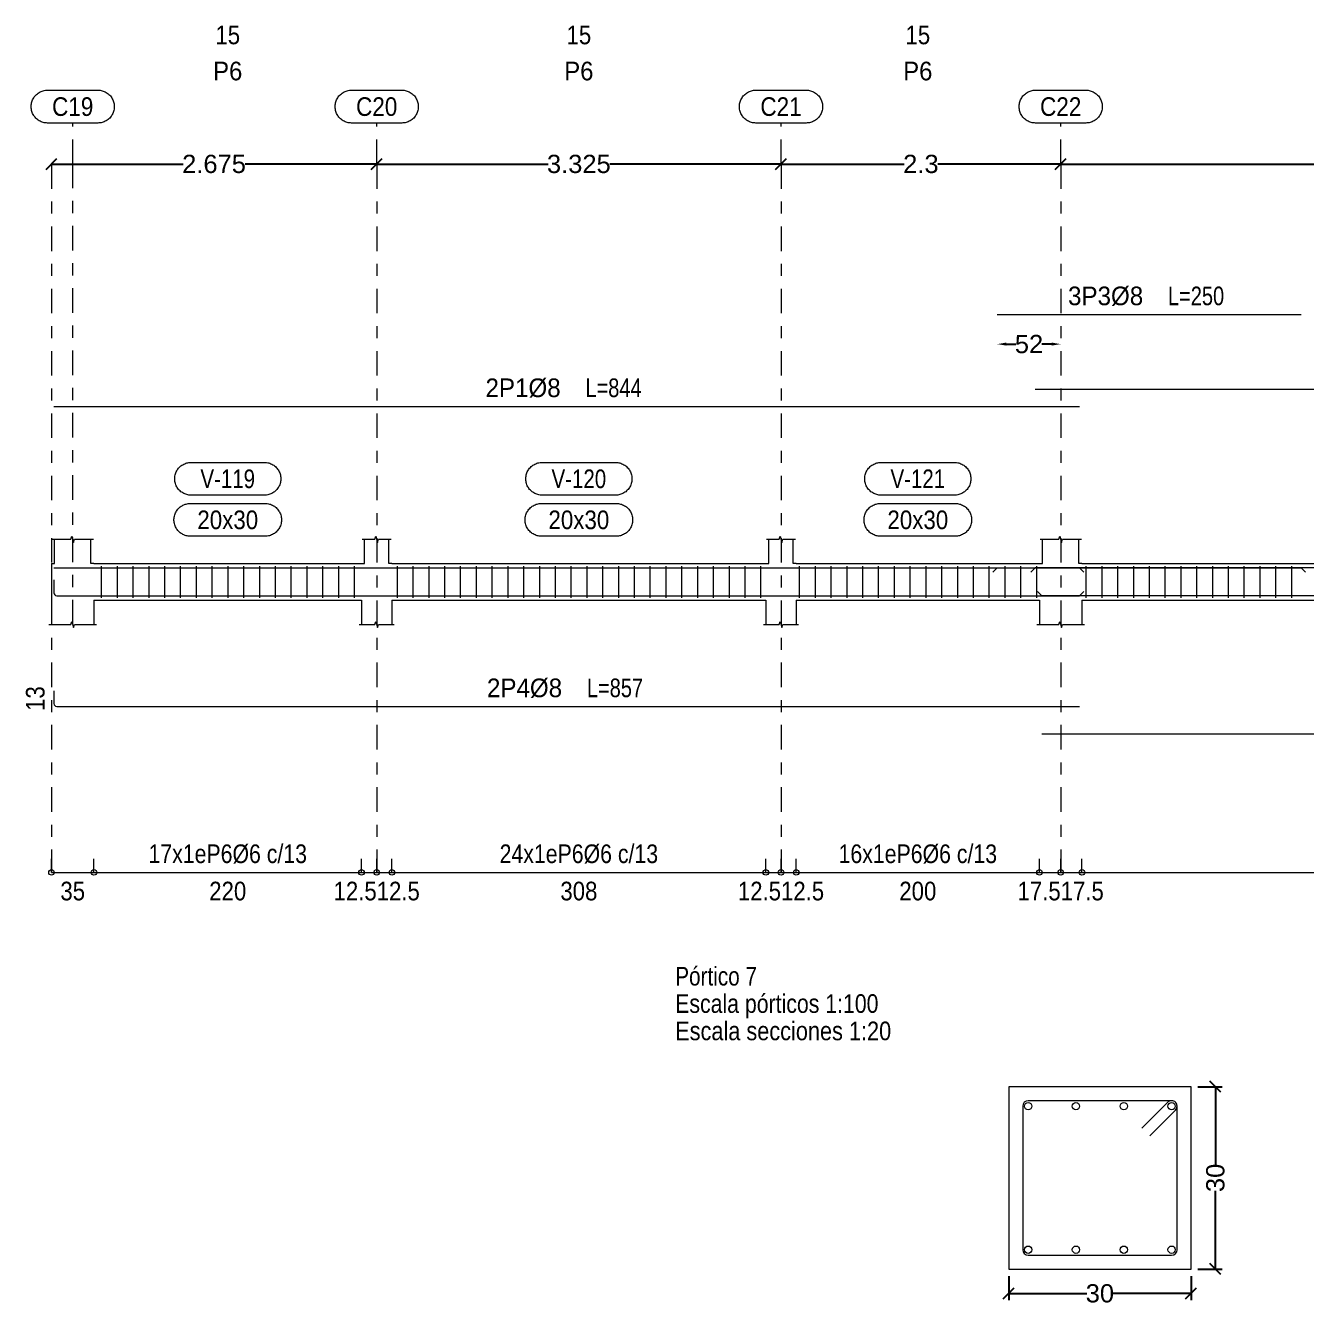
# Model space of a CAD drawing. Header units: millimetres. Extents: x 2 to 158, y -69 to 77.
# Drawn here: x 115.31 to 125.85, y 41.2 to 51.72 of the extents above; entities that cross this region are included whole.
import ezdxf
from ezdxf.enums import TextEntityAlignment as Align

# ---------------------------------------------------------------- set-up
doc = ezdxf.new("R2010")
doc.units = ezdxf.units.MM
doc.linetypes.add('CYPE_RAYAPUNTO', pattern=[0.4125, 0.2025, -0.105, 0, -0.105])
for name, color, linetype, lineweight in [('ALZ_ARM_LONG_ARM_TEXTOS', 3, 'Continuous', 9), ('ALZ_ARM_LONG_TXT_LONG', 3, 'Continuous', 9), ('ALZ_ARM_TRANS_TXT_EST', 3, 'Continuous', 9), ('ALZ_CONT_NUDOS', 122, 'Continuous', 9), ('ALZ_CONT_VIG_HORMIGON', 2, 'Continuous', 9), ('ALZ_COT_COT_ANCLAJES', 3, 'Continuous', 0), ('ALZ_COT_COT_ARM', 3, 'Continuous', 0), ('ALZ_COT_COT_EST', 3, 'Continuous', 0), ('ALZ_COT_COT_LIN_APOYOS', 2, 'CYPE_RAYAPUNTO', 0), ('ALZ_COT_LONGITUD_PROYECTADA', 122, 'Continuous', 0), ('ALZ_COT_TEXTOS_ESTRIBOS', 122, 'Continuous', 0), ('ALZ_REF_COT_LIN_AUX_COTA', 2, 'CYPE_RAYAPUNTO', 9), ('ALZ_REF_REF_ESCALA', 3, 'Continuous', 9), ('ALZ_REF_REF_NOMBRE', 3, 'Continuous', 9), ('ALZ_REF_REF_REFERENCIA', 3, 'Continuous', 9), ('ALZ_REF_REFERENCIA_PORTICO', 3, 'Continuous', 9), ('ALZ_REF_TEXTO_REF_NOMBRE', 3, 'Continuous', 9), ('ALZ_REF_TEXTO_REF_REFERENCIA', 3, 'Continuous', 9), ('ARM_LONGITUDINAL_Ø12', 171, 'Continuous', 9), ('ARM_LONGITUDINAL_Ø16', 212, 'Continuous', 9), ('ARM_LONGITUDINAL_Ø8', 32, 'Continuous', 9), ('ARM_TRANSVERSAL_Ø6', 151, 'Continuous', 9), ('SEC_CONT_VIG_HORMIGON_SECCION', 2, 'Continuous', 9), ('SEC_COTAS_SEC_DIM_VIGA', 122, 'Continuous', 0), ('SEC_COTAS_TEXTOS_DESPIECE_ESTRIBADO', 122, 'Continuous', 0), ('SEC_REF_TXT_POSICIONES_ARM_ESTRIBOS', 1, 'Continuous', 9)]:
    doc.layers.add(name, color=color, linetype=linetype, lineweight=lineweight)
doc.styles.add('CYPETXT_0.225_romans', font='arial.ttf', dxfattribs={"height": 0.15})
doc.styles.add('CYPETXT_romans', font='arial.ttf', dxfattribs={"height": 0.2})
doc.dimstyles.new('cype_arrow', dxfattribs={"dimtxt": 0.18, "dimasz": 0.075, "dimexe": 0.05625, "dimexo": 0.05625, "dimgap": 0, "dimtad": 0, "dimdec": 4, "dimzin": 0, "dimdsep": 46, "dimtxsty": 'CYPETXT_0.225_romans', "dimcen": 0.09, "dimadec": 0, "dimazin": 0, "dimtfac": 1, "dimtdec": 4, "dimtofl": 0, "dimtmove": 2, "dimatfit": 3, "dimfxl": 1, "dimtolj": 1, "dimtzin": 0, "dimarcsym": 0})
doc.dimstyles.new('cype_oblique', dxfattribs={"dimtxt": 0.18, "dimasz": 0.18, "dimexe": 0.05625, "dimexo": 0.05625, "dimgap": 0, "dimtad": 0, "dimdec": 4, "dimzin": 0, "dimdsep": 46, "dimtxsty": 'CYPETXT_0.225_romans', "dimblk": 'OBLIQUE', "dimtsz": 0.045, "dimcen": 0.09, "dimadec": 0, "dimazin": 0, "dimtfac": 1, "dimtdec": 4, "dimtofl": 0, "dimtmove": 2, "dimatfit": 3, "dimfxl": 1, "dimtolj": 1, "dimtzin": 0, "dimarcsym": 0})

# ---------------------------------------------------------------- blocks, each defined once
blk = doc.blocks.new('*D356')
at = {"layer": 'ALZ_COT_LONGITUD_PROYECTADA', "color": 0, "lineweight": -2, "transparency": 16777216}
for p, q in [((115.482, 50.541), (115.572, 50.631)), ((115.527, 50.586), (116.609, 50.586)), ((118.202, 50.586), (117.119, 50.586)), ((118.157, 50.541), (118.247, 50.631))]:
    blk.add_line(p, q, dxfattribs=at)
at = {"layer": 'Defpoints', "color": 0, "transparency": 16777216}
for p in [(115.527, 50.586), (115.527, 50.586), (118.202, 50.586)]:
    blk.add_point(p, dxfattribs=at)
at = {"layer": 'ALZ_COT_LONGITUD_PROYECTADA', "color": 0, "transparency": 16777216, "insert": (116.864, 50.586), "char_height": 0.15, "attachment_point": 5, "style": 'CYPETXT_0.225_romans'}
blk.add_mtext('\\A1;2.675', dxfattribs=at)
blk = doc.blocks.new('_OBLIQUE')
at = {"color": 0, "linetype": 'ByBlock', "lineweight": -2}
blk.add_line((-0.5, -0.5), (0.5, 0.5), dxfattribs=at)
blk = doc.blocks.new('*D357')
at = {"layer": 'ALZ_COT_LONGITUD_PROYECTADA', "color": 0, "lineweight": -2, "transparency": 16777216}
for p, q in [((118.157, 50.541), (118.247, 50.631)), ((118.202, 50.586), (119.611, 50.586)), ((121.527, 50.586), (120.118, 50.586)), ((121.482, 50.541), (121.572, 50.631))]:
    blk.add_line(p, q, dxfattribs=at)
at = {"layer": 'Defpoints', "color": 0, "transparency": 16777216}
for p in [(118.202, 50.586), (118.202, 50.586), (121.527, 50.586)]:
    blk.add_point(p, dxfattribs=at)
at = {"layer": 'ALZ_COT_LONGITUD_PROYECTADA', "color": 0, "transparency": 16777216, "insert": (119.864, 50.586), "char_height": 0.15, "attachment_point": 5, "style": 'CYPETXT_0.225_romans'}
blk.add_mtext('\\A1;3.325', dxfattribs=at)
blk = doc.blocks.new('*D358')
at = {"layer": 'ALZ_COT_LONGITUD_PROYECTADA', "color": 0, "lineweight": -2, "transparency": 16777216}
for p, q in [((121.482, 50.541), (121.572, 50.631)), ((121.527, 50.586), (122.539, 50.586)), ((123.827, 50.586), (122.815, 50.586)), ((123.782, 50.541), (123.872, 50.631))]:
    blk.add_line(p, q, dxfattribs=at)
at = {"layer": 'Defpoints', "color": 0, "transparency": 16777216}
for p in [(121.527, 50.586), (121.527, 50.586), (123.827, 50.586)]:
    blk.add_point(p, dxfattribs=at)
at = {"layer": 'ALZ_COT_LONGITUD_PROYECTADA', "color": 0, "transparency": 16777216, "insert": (122.677, 50.586), "char_height": 0.15, "attachment_point": 5, "style": 'CYPETXT_0.225_romans'}
blk.add_mtext('\\A1;2.3', dxfattribs=at)
blk = doc.blocks.new('*D359')
at = {"layer": 'ALZ_COT_LONGITUD_PROYECTADA', "color": 0, "lineweight": -2, "transparency": 16777216}
for p, q in [((123.782, 50.541), (123.872, 50.631)), ((123.827, 50.586), (128.277, 50.586)), ((132.827, 50.586), (128.376, 50.586)), ((132.782, 50.541), (132.872, 50.631))]:
    blk.add_line(p, q, dxfattribs=at)
at = {"layer": 'Defpoints', "color": 0, "transparency": 16777216}
for p in [(123.827, 50.586), (123.827, 50.586), (132.827, 50.586)]:
    blk.add_point(p, dxfattribs=at)
at = {"layer": 'ALZ_COT_LONGITUD_PROYECTADA', "color": 0, "transparency": 16777216, "insert": (128.327, 50.586), "char_height": 0.15, "attachment_point": 5, "style": 'CYPETXT_0.225_romans'}
blk.add_mtext('\\A1;9', dxfattribs=at)
blk = doc.blocks.new('*D360')
at = {"layer": 'ALZ_COT_COT_ARM', "color": 0, "lineweight": -2, "transparency": 16777216}
for p, q in [((123.38, 49.105), (123.459, 49.105)), ((123.752, 49.105), (123.672, 49.105))]:
    blk.add_line(p, q, dxfattribs=at)
at = {"layer": 'ALZ_COT_COT_ARM', "color": 0, "transparency": 16777216}
for points in [[(123.38, 49.118), (123.38, 49.093), (123.305, 49.105)], [(123.752, 49.118), (123.752, 49.093), (123.827, 49.105)]]:
    blk.add_solid(points, dxfattribs=at)
at = {"layer": 'Defpoints', "color": 0, "transparency": 16777216}
for p in [(123.305, 49.105), (123.827, 49.105), (123.827, 49.105)]:
    blk.add_point(p, dxfattribs=at)
at = {"layer": 'ALZ_COT_COT_ARM', "color": 0, "transparency": 16777216, "insert": (123.566, 49.105), "char_height": 0.15, "attachment_point": 5, "style": 'CYPETXT_0.225_romans'}
blk.add_mtext('\\A1;52', dxfattribs=at)
blk = doc.blocks.new('*D361')
at = {"layer": 'Defpoints', "color": 0, "transparency": 16777216}
for p in [(123.399, 41.499), (124.899, 41.499), (124.899, 41.299)]:
    blk.add_point(p, dxfattribs=at)
at = {"layer": 'SEC_COTAS_SEC_DIM_VIGA', "color": 0, "lineweight": -2, "transparency": 16777216}
for p, q in [((123.399, 41.442), (123.399, 41.243)), ((124.899, 41.442), (124.899, 41.243)), ((123.354, 41.254), (123.444, 41.344)), ((123.399, 41.299), (124.042, 41.299)), ((124.899, 41.299), (124.256, 41.299)), ((124.854, 41.254), (124.944, 41.344))]:
    blk.add_line(p, q, dxfattribs=at)
at = {"layer": 'SEC_COTAS_SEC_DIM_VIGA', "color": 0, "transparency": 16777216, "insert": (124.149, 41.299), "char_height": 0.15, "attachment_point": 5, "style": 'CYPETXT_0.225_romans'}
blk.add_mtext('\\A1;30', dxfattribs=at)
blk = doc.blocks.new('*D362')
at = {"layer": 'Defpoints', "color": 0, "transparency": 16777216}
for p in [(124.899, 42.999), (125.099, 42.999), (124.899, 41.499)]:
    blk.add_point(p, dxfattribs=at)
at = {"layer": 'SEC_COTAS_SEC_DIM_VIGA', "color": 0, "lineweight": -2, "transparency": 16777216}
for p, q in [((124.955, 42.999), (125.155, 42.999)), ((125.144, 42.954), (125.054, 43.044)), ((125.099, 42.999), (125.099, 42.356)), ((125.099, 41.499), (125.099, 42.142)), ((125.144, 41.454), (125.054, 41.544)), ((124.955, 41.499), (125.155, 41.499))]:
    blk.add_line(p, q, dxfattribs=at)
at = {"layer": 'SEC_COTAS_SEC_DIM_VIGA', "color": 0, "transparency": 16777216, "insert": (125.099, 42.249), "char_height": 0.15, "attachment_point": 5, "rotation": 90, "style": 'CYPETXT_0.225_romans'}
blk.add_mtext('\\A1;30', dxfattribs=at)

msp = doc.modelspace()

# ---------------------------------------------------------------- linework, layer by layer
at = {"layer": 'ALZ_CONT_NUDOS'}
for p, q in [((115.55161, 47.30023), (115.55161, 47.50023)), ((115.85161, 47.30023), (115.85161, 47.50023)), ((118.10161, 47.30023), (118.10161, 47.50023)), ((118.30161, 47.30023), (118.30161, 47.50023)), ((121.42668, 47.30023), (121.42668, 47.50023)), ((121.62668, 47.30023), (121.62668, 47.50023)), ((123.67668, 47.30023), (123.67668, 47.50023)), ((123.97668, 47.30023), (123.97668, 47.50023)), ((115.52661, 47.30023), (115.55161, 47.30023)), ((115.87661, 47.30023), (115.85161, 47.30023)), ((118.07661, 47.30023), (118.10161, 47.30023)), ((118.32661, 47.30023), (118.30161, 47.30023)), ((121.40168, 47.30023), (121.42668, 47.30023)), ((121.65168, 47.30023), (121.62668, 47.30023)), ((123.65168, 47.30023), (123.67668, 47.30023)), ((124.00168, 47.30023), (123.97668, 47.30023)), ((115.52661, 47.00023), (115.52661, 46.80023)), ((115.87661, 47.00023), (115.87661, 46.80023)), ((118.07661, 47.00023), (118.07661, 46.80023)), ((118.32661, 47.00023), (118.32661, 46.80023)), ((121.40168, 47.00023), (121.40168, 46.80023)), ((121.65168, 47.00023), (121.65168, 46.80023)), ((123.65168, 47.00023), (123.65168, 46.80023)), ((124.00168, 47.00023), (124.00168, 46.80023))]:
    msp.add_line(p, q, dxfattribs=at)
for points in [[(115.53161, 47.50023), (115.68661, 47.50023), (115.69411, 47.52523), (115.70911, 47.47523), (115.71661, 47.50023), (115.87161, 47.50023)], [(118.08161, 47.50023), (118.18661, 47.50023), (118.19411, 47.52523), (118.20911, 47.47523), (118.21661, 47.50023), (118.32161, 47.50023)], [(121.40668, 47.50023), (121.51168, 47.50023), (121.51918, 47.52523), (121.53418, 47.47523), (121.54168, 47.50023), (121.64668, 47.50023)], [(123.65668, 47.50023), (123.81168, 47.50023), (123.81918, 47.52523), (123.83418, 47.47523), (123.84168, 47.50023), (123.99668, 47.50023)], [(115.52661, 47.30023), (115.52661, 47.00023)], [(115.50661, 46.80023), (115.68661, 46.80023), (115.69411, 46.82523), (115.70911, 46.77523), (115.71661, 46.80023), (115.89661, 46.80023)], [(118.05661, 46.80023), (118.18661, 46.80023), (118.19411, 46.82523), (118.20911, 46.77523), (118.21661, 46.80023), (118.34661, 46.80023)], [(121.38168, 46.80023), (121.51168, 46.80023), (121.51918, 46.82523), (121.53418, 46.77523), (121.54168, 46.80023), (121.67168, 46.80023)], [(123.63168, 46.80023), (123.81168, 46.80023), (123.81918, 46.82523), (123.83418, 46.77523), (123.84168, 46.80023), (124.02168, 46.80023)]]:
    msp.add_lwpolyline(points, dxfattribs=at)
at = {"layer": 'ALZ_CONT_VIG_HORMIGON'}
for p, q in [((115.87661, 47.30023), (118.07661, 47.30023)), ((118.32661, 47.30023), (121.40168, 47.30023)), ((121.65168, 47.30023), (123.65168, 47.30023)), ((124.00168, 47.30023), (132.12668, 47.30023)), ((115.87661, 47.00023), (118.07661, 47.00023)), ((118.32661, 47.00023), (121.40168, 47.00023)), ((121.65168, 47.00023), (123.65168, 47.00023)), ((124.00168, 47.00023), (132.12668, 47.00023))]:
    msp.add_line(p, q, dxfattribs=at)
at = {"layer": 'ALZ_COT_COT_EST'}
for p, q in [((115.52661, 44.76114), (115.52661, 44.87364)), ((115.87661, 44.76114), (115.87661, 44.87364)), ((118.07661, 44.76114), (118.07661, 44.87364)), ((118.20161, 44.76114), (118.20161, 44.87364)), ((118.32661, 44.76114), (118.32661, 44.87364)), ((121.40168, 44.76114), (121.40168, 44.87364)), ((121.52668, 44.76114), (121.52668, 44.87364)), ((121.65168, 44.76114), (121.65168, 44.87364)), ((123.65168, 44.76114), (123.65168, 44.87364)), ((123.82668, 44.76114), (123.82668, 44.87364)), ((124.00168, 44.76114), (124.00168, 44.87364))]:
    msp.add_line(p, q, dxfattribs=at)
for points in [[(115.52661, 44.76114), (115.87661, 44.76114), (115.87661, 44.87364)], [(115.87661, 44.76114), (118.07661, 44.76114), (118.07661, 44.87364)], [(118.07661, 44.76114), (118.20161, 44.76114), (118.20161, 44.87364)], [(118.20161, 44.76114), (118.32661, 44.76114), (118.32661, 44.87364)], [(118.32661, 44.76114), (121.40168, 44.76114), (121.40168, 44.87364)], [(121.40168, 44.76114), (121.52668, 44.76114), (121.52668, 44.87364)], [(121.52668, 44.76114), (121.65168, 44.76114), (121.65168, 44.87364)], [(121.65168, 44.76114), (123.65168, 44.76114), (123.65168, 44.87364)], [(123.65168, 44.76114), (123.82668, 44.76114), (123.82668, 44.87364)], [(123.82668, 44.76114), (124.00168, 44.76114), (124.00168, 44.87364)], [(124.00168, 44.76114), (132.12668, 44.76114), (132.12668, 44.87364)]]:
    msp.add_lwpolyline(points, dxfattribs=at)
for centre in [(115.52661, 44.76114), (115.87661, 44.76114), (115.87661, 44.76114), (118.07661, 44.76114), (118.07661, 44.76114), (118.20161, 44.76114), (118.20161, 44.76114), (118.32661, 44.76114), (118.32661, 44.76114), (121.40168, 44.76114), (121.40168, 44.76114), (121.52668, 44.76114), (121.52668, 44.76114), (121.65168, 44.76114), (121.65168, 44.76114), (123.65168, 44.76114), (123.65168, 44.76114), (123.82668, 44.76114), (123.82668, 44.76114), (124.00168, 44.76114), (124.00168, 44.76114)]:
    msp.add_circle(centre, 0.0225, dxfattribs=at)
at = {"layer": 'ALZ_COT_COT_LIN_APOYOS'}
for p, q in [((115.52661, 50.58582), (115.52661, 44.76114)), ((118.20161, 50.58582), (118.20161, 44.76114)), ((121.52668, 50.58582), (121.52668, 44.76114)), ((123.82668, 50.58582), (123.82668, 44.76114))]:
    msp.add_line(p, q, dxfattribs=at)
at = {"layer": 'ALZ_REF_COT_LIN_AUX_COTA'}
for p, q in [((115.70161, 50.58582), (115.70161, 50.92332)), ((118.20161, 50.58582), (118.20161, 50.92332)), ((121.52668, 50.58582), (121.52668, 50.92332)), ((123.82668, 50.58582), (123.82668, 50.92332)), ((115.70161, 46.80023), (115.70161, 50.58582))]:
    msp.add_line(p, q, dxfattribs=at)
at = {"layer": 'ALZ_REF_REF_NOMBRE'}
for points in [[(117.27811, 48.13273), (117.28713, 48.13243), (117.29611, 48.13152), (117.305, 48.13002), (117.31378, 48.12793), (117.3224, 48.12526), (117.33082, 48.12202), (117.339, 48.11822), (117.34691, 48.11388), (117.35452, 48.10903), (117.36178, 48.10368), (117.36867, 48.09785), (117.37515, 48.09158), (117.38121, 48.08489), (117.3868, 48.07781), (117.3919, 48.07037), (117.3965, 48.06261), (117.40057, 48.05456), (117.40409, 48.04625), (117.40705, 48.03773), (117.40944, 48.02902), (117.41123, 48.02018), (117.41244, 48.01124), (117.41304, 48.00224), (117.41304, 47.99322), (117.41244, 47.98422), (117.41123, 47.97527), (117.40944, 47.96643), (117.40705, 47.95773), (117.40409, 47.94921), (117.40057, 47.9409), (117.3965, 47.93285), (117.3919, 47.92509), (117.3868, 47.91765), (117.38121, 47.91057), (117.37515, 47.90388), (117.36867, 47.89761), (117.36178, 47.89178), (117.35452, 47.88643), (117.34691, 47.88157), (117.339, 47.87724), (117.33082, 47.87344), (117.3224, 47.8702), (117.31378, 47.86753), (117.305, 47.86543), (117.29611, 47.86393), (117.28713, 47.86303), (117.27811, 47.86273), (116.67511, 47.86273), (116.6661, 47.86303), (116.65712, 47.86393), (116.64822, 47.86543), (116.63945, 47.86753), (116.63083, 47.8702), (116.62241, 47.87344), (116.61423, 47.87724), (116.60632, 47.88157), (116.59871, 47.88643), (116.59145, 47.89178), (116.58456, 47.89761), (116.57807, 47.90388), (116.57202, 47.91057), (116.56643, 47.91765), (116.56132, 47.92509), (116.55673, 47.93285), (116.55266, 47.9409), (116.54913, 47.94921), (116.54617, 47.95773), (116.54379, 47.96643), (116.54199, 47.97527), (116.54079, 47.98422), (116.54019, 47.99322), (116.54019, 48.00224), (116.54079, 48.01124), (116.54199, 48.02018), (116.54379, 48.02902), (116.54617, 48.03773), (116.54913, 48.04625), (116.55266, 48.05456), (116.55673, 48.06261), (116.56132, 48.07037), (116.56643, 48.07781), (116.57202, 48.08489), (116.57807, 48.09158), (116.58456, 48.09785), (116.59145, 48.10368), (116.59871, 48.10903), (116.60632, 48.11388), (116.61423, 48.11822), (116.62241, 48.12202), (116.63083, 48.12526), (116.63945, 48.12793), (116.64822, 48.13002), (116.65712, 48.13152), (116.6661, 48.13243), (116.67511, 48.13273), (117.27811, 48.13273)], [(120.16565, 48.13273), (120.17467, 48.13243), (120.18364, 48.13152), (120.19254, 48.13002), (120.20131, 48.12793), (120.20993, 48.12526), (120.21835, 48.12202), (120.22653, 48.11822), (120.23445, 48.11388), (120.24205, 48.10903), (120.24931, 48.10368), (120.2562, 48.09785), (120.26269, 48.09158), (120.26874, 48.08489), (120.27433, 48.07781), (120.27944, 48.07037), (120.28404, 48.06261), (120.28811, 48.05456), (120.29163, 48.04625), (120.29459, 48.03773), (120.29697, 48.02902), (120.29877, 48.02018), (120.29997, 48.01124), (120.30057, 48.00224), (120.30057, 47.99322), (120.29997, 47.98422), (120.29877, 47.97527), (120.29697, 47.96643), (120.29459, 47.95773), (120.29163, 47.94921), (120.28811, 47.9409), (120.28404, 47.93285), (120.27944, 47.92509), (120.27433, 47.91765), (120.26874, 47.91057), (120.26269, 47.90388), (120.2562, 47.89761), (120.24931, 47.89178), (120.24205, 47.88643), (120.23445, 47.88157), (120.22653, 47.87724), (120.21835, 47.87344), (120.20993, 47.8702), (120.20131, 47.86753), (120.19254, 47.86543), (120.18364, 47.86393), (120.17467, 47.86303), (120.16565, 47.86273), (119.56265, 47.86273), (119.55363, 47.86303), (119.54465, 47.86393), (119.53576, 47.86543), (119.52698, 47.86753), (119.51836, 47.8702), (119.50995, 47.87344), (119.50176, 47.87724), (119.49385, 47.88157), (119.48625, 47.88643), (119.47898, 47.89178), (119.47209, 47.89761), (119.46561, 47.90388), (119.45955, 47.91057), (119.45396, 47.91765), (119.44886, 47.92509), (119.44426, 47.93285), (119.44019, 47.9409), (119.43667, 47.94921), (119.43371, 47.95773), (119.43133, 47.96643), (119.42953, 47.97527), (119.42833, 47.98422), (119.42772, 47.99322), (119.42772, 48.00224), (119.42833, 48.01124), (119.42953, 48.02018), (119.43133, 48.02902), (119.43371, 48.03773), (119.43667, 48.04625), (119.44019, 48.05456), (119.44426, 48.06261), (119.44886, 48.07037), (119.45396, 48.07781), (119.45955, 48.08489), (119.46561, 48.09158), (119.47209, 48.09785), (119.47898, 48.10368), (119.48625, 48.10903), (119.49385, 48.11388), (119.50176, 48.11822), (119.50995, 48.12202), (119.51836, 48.12526), (119.52698, 48.12793), (119.53576, 48.13002), (119.54465, 48.13152), (119.55363, 48.13243), (119.56265, 48.13273), (120.16565, 48.13273)], [(122.95318, 48.13273), (122.9622, 48.13243), (122.97118, 48.13152), (122.98007, 48.13002), (122.98885, 48.12793), (122.99747, 48.12526), (123.00589, 48.12202), (123.01407, 48.11822), (123.02198, 48.11388), (123.02959, 48.10903), (123.03685, 48.10368), (123.04374, 48.09785), (123.05022, 48.09158), (123.05628, 48.08489), (123.06187, 48.07781), (123.06697, 48.07037), (123.07157, 48.06261), (123.07564, 48.05456), (123.07916, 48.04625), (123.08212, 48.03773), (123.08451, 48.02902), (123.0863, 48.02018), (123.0875, 48.01124), (123.08811, 48.00224), (123.08811, 47.99322), (123.0875, 47.98422), (123.0863, 47.97527), (123.08451, 47.96643), (123.08212, 47.95773), (123.07916, 47.94921), (123.07564, 47.9409), (123.07157, 47.93285), (123.06697, 47.92509), (123.06187, 47.91765), (123.05628, 47.91057), (123.05022, 47.90388), (123.04374, 47.89761), (123.03685, 47.89178), (123.02959, 47.88643), (123.02198, 47.88157), (123.01407, 47.87724), (123.00589, 47.87344), (122.99747, 47.8702), (122.98885, 47.86753), (122.98007, 47.86543), (122.97118, 47.86393), (122.9622, 47.86303), (122.95318, 47.86273), (122.35018, 47.86273), (122.34117, 47.86303), (122.33219, 47.86393), (122.32329, 47.86543), (122.31452, 47.86753), (122.3059, 47.8702), (122.29748, 47.87344), (122.2893, 47.87724), (122.28138, 47.88157), (122.27378, 47.88643), (122.26652, 47.89178), (122.25963, 47.89761), (122.25314, 47.90388), (122.24709, 47.91057), (122.2415, 47.91765), (122.23639, 47.92509), (122.23179, 47.93285), (122.22773, 47.9409), (122.2242, 47.94921), (122.22124, 47.95773), (122.21886, 47.96643), (122.21706, 47.97527), (122.21586, 47.98422), (122.21526, 47.99322), (122.21526, 48.00224), (122.21586, 48.01124), (122.21706, 48.02018), (122.21886, 48.02902), (122.22124, 48.03773), (122.2242, 48.04625), (122.22773, 48.05456), (122.23179, 48.06261), (122.23639, 48.07037), (122.2415, 48.07781), (122.24709, 48.08489), (122.25314, 48.09158), (122.25963, 48.09785), (122.26652, 48.10368), (122.27378, 48.10903), (122.28138, 48.11388), (122.2893, 48.11822), (122.29748, 48.12202), (122.3059, 48.12526), (122.31452, 48.12793), (122.32329, 48.13002), (122.33219, 48.13152), (122.34117, 48.13243), (122.35018, 48.13273), (122.95318, 48.13273)], [(117.28374, 47.79523), (117.29276, 47.79493), (117.30173, 47.79402), (117.31063, 47.79252), (117.3194, 47.79043), (117.32802, 47.78776), (117.33644, 47.78452), (117.34462, 47.78072), (117.35254, 47.77638), (117.36014, 47.77153), (117.3674, 47.76618), (117.37429, 47.76035), (117.38078, 47.75408), (117.38683, 47.74739), (117.39242, 47.74031), (117.39753, 47.73287), (117.40213, 47.72511), (117.4062, 47.71706), (117.40972, 47.70875), (117.41268, 47.70023), (117.41506, 47.69152), (117.41686, 47.68268), (117.41806, 47.67374), (117.41866, 47.66474), (117.41866, 47.65572), (117.41806, 47.64672), (117.41686, 47.63777), (117.41506, 47.62893), (117.41268, 47.62023), (117.40972, 47.61171), (117.4062, 47.6034), (117.40213, 47.59535), (117.39753, 47.58759), (117.39242, 47.58015), (117.38683, 47.57307), (117.38078, 47.56638), (117.37429, 47.56011), (117.3674, 47.55428), (117.36014, 47.54893), (117.35254, 47.54407), (117.34462, 47.53974), (117.33644, 47.53594), (117.32802, 47.5327), (117.3194, 47.53003), (117.31063, 47.52793), (117.30173, 47.52643), (117.29276, 47.52553), (117.28374, 47.52523), (116.66949, 47.52523), (116.66047, 47.52553), (116.65149, 47.52643), (116.6426, 47.52793), (116.63382, 47.53003), (116.6252, 47.5327), (116.61679, 47.53594), (116.6086, 47.53974), (116.60069, 47.54407), (116.59309, 47.54893), (116.58582, 47.55428), (116.57893, 47.56011), (116.57245, 47.56638), (116.5664, 47.57307), (116.5608, 47.58015), (116.5557, 47.58759), (116.5511, 47.59535), (116.54703, 47.6034), (116.54351, 47.61171), (116.54055, 47.62023), (116.53817, 47.62893), (116.53637, 47.63777), (116.53517, 47.64672), (116.53456, 47.65572), (116.53456, 47.66474), (116.53517, 47.67374), (116.53637, 47.68268), (116.53817, 47.69152), (116.54055, 47.70023), (116.54351, 47.70875), (116.54703, 47.71706), (116.5511, 47.72511), (116.5557, 47.73287), (116.5608, 47.74031), (116.5664, 47.74739), (116.57245, 47.75408), (116.57893, 47.76035), (116.58582, 47.76618), (116.59309, 47.77153), (116.60069, 47.77638), (116.6086, 47.78072), (116.61679, 47.78452), (116.6252, 47.78776), (116.63382, 47.79043), (116.6426, 47.79252), (116.65149, 47.79402), (116.66047, 47.79493), (116.66949, 47.79523), (117.28374, 47.79523)], [(120.17127, 47.79523), (120.18029, 47.79493), (120.18927, 47.79402), (120.19816, 47.79252), (120.20694, 47.79043), (120.21556, 47.78776), (120.22398, 47.78452), (120.23216, 47.78072), (120.24007, 47.77638), (120.24768, 47.77153), (120.25494, 47.76618), (120.26183, 47.76035), (120.26831, 47.75408), (120.27437, 47.74739), (120.27996, 47.74031), (120.28506, 47.73287), (120.28966, 47.72511), (120.29373, 47.71706), (120.29725, 47.70875), (120.30021, 47.70023), (120.3026, 47.69152), (120.30439, 47.68268), (120.3056, 47.67374), (120.3062, 47.66474), (120.3062, 47.65572), (120.3056, 47.64672), (120.30439, 47.63777), (120.3026, 47.62893), (120.30021, 47.62023), (120.29725, 47.61171), (120.29373, 47.6034), (120.28966, 47.59535), (120.28506, 47.58759), (120.27996, 47.58015), (120.27437, 47.57307), (120.26831, 47.56638), (120.26183, 47.56011), (120.25494, 47.55428), (120.24768, 47.54893), (120.24007, 47.54407), (120.23216, 47.53974), (120.22398, 47.53594), (120.21556, 47.5327), (120.20694, 47.53003), (120.19816, 47.52793), (120.18927, 47.52643), (120.18029, 47.52553), (120.17127, 47.52523), (119.55702, 47.52523), (119.54801, 47.52553), (119.53903, 47.52643), (119.53013, 47.52793), (119.52136, 47.53003), (119.51274, 47.5327), (119.50432, 47.53594), (119.49614, 47.53974), (119.48822, 47.54407), (119.48062, 47.54893), (119.47336, 47.55428), (119.46647, 47.56011), (119.45998, 47.56638), (119.45393, 47.57307), (119.44834, 47.58015), (119.44323, 47.58759), (119.43863, 47.59535), (119.43457, 47.6034), (119.43104, 47.61171), (119.42808, 47.62023), (119.4257, 47.62893), (119.4239, 47.63777), (119.4227, 47.64672), (119.4221, 47.65572), (119.4221, 47.66474), (119.4227, 47.67374), (119.4239, 47.68268), (119.4257, 47.69152), (119.42808, 47.70023), (119.43104, 47.70875), (119.43457, 47.71706), (119.43863, 47.72511), (119.44323, 47.73287), (119.44834, 47.74031), (119.45393, 47.74739), (119.45998, 47.75408), (119.46647, 47.76035), (119.47336, 47.76618), (119.48062, 47.77153), (119.48822, 47.77638), (119.49614, 47.78072), (119.50432, 47.78452), (119.51274, 47.78776), (119.52136, 47.79043), (119.53013, 47.79252), (119.53903, 47.79402), (119.54801, 47.79493), (119.55702, 47.79523), (120.17127, 47.79523)], [(122.95881, 47.79523), (122.96782, 47.79493), (122.9768, 47.79402), (122.9857, 47.79252), (122.99447, 47.79043), (123.00309, 47.78776), (123.01151, 47.78452), (123.01969, 47.78072), (123.02761, 47.77638), (123.03521, 47.77153), (123.04247, 47.76618), (123.04936, 47.76035), (123.05585, 47.75408), (123.0619, 47.74739), (123.06749, 47.74031), (123.0726, 47.73287), (123.0772, 47.72511), (123.08127, 47.71706), (123.08479, 47.70875), (123.08775, 47.70023), (123.09013, 47.69152), (123.09193, 47.68268), (123.09313, 47.67374), (123.09373, 47.66474), (123.09373, 47.65572), (123.09313, 47.64672), (123.09193, 47.63777), (123.09013, 47.62893), (123.08775, 47.62023), (123.08479, 47.61171), (123.08127, 47.6034), (123.0772, 47.59535), (123.0726, 47.58759), (123.06749, 47.58015), (123.0619, 47.57307), (123.05585, 47.56638), (123.04936, 47.56011), (123.04247, 47.55428), (123.03521, 47.54893), (123.02761, 47.54407), (123.01969, 47.53974), (123.01151, 47.53594), (123.00309, 47.5327), (122.99447, 47.53003), (122.9857, 47.52793), (122.9768, 47.52643), (122.96782, 47.52553), (122.95881, 47.52523), (122.34456, 47.52523), (122.33554, 47.52553), (122.32656, 47.52643), (122.31767, 47.52793), (122.30889, 47.53003), (122.30027, 47.5327), (122.29186, 47.53594), (122.28367, 47.53974), (122.27576, 47.54407), (122.26815, 47.54893), (122.26089, 47.55428), (122.254, 47.56011), (122.24752, 47.56638), (122.24146, 47.57307), (122.23587, 47.58015), (122.23077, 47.58759), (122.22617, 47.59535), (122.2221, 47.6034), (122.21858, 47.61171), (122.21562, 47.62023), (122.21324, 47.62893), (122.21144, 47.63777), (122.21024, 47.64672), (122.20963, 47.65572), (122.20963, 47.66474), (122.21024, 47.67374), (122.21144, 47.68268), (122.21324, 47.69152), (122.21562, 47.70023), (122.21858, 47.70875), (122.2221, 47.71706), (122.22617, 47.72511), (122.23077, 47.73287), (122.23587, 47.74031), (122.24146, 47.74739), (122.24752, 47.75408), (122.254, 47.76035), (122.26089, 47.76618), (122.26815, 47.77153), (122.27576, 47.77638), (122.28367, 47.78072), (122.29186, 47.78452), (122.30027, 47.78776), (122.30889, 47.79043), (122.31767, 47.79252), (122.32656, 47.79402), (122.33554, 47.79493), (122.34456, 47.79523), (122.95881, 47.79523)]]:
    msp.add_lwpolyline(points, close=True, dxfattribs=at)
at = {"layer": 'ALZ_REF_REF_REFERENCIA'}
for points in [[(115.90861, 51.19332), (115.91763, 51.19302), (115.92661, 51.19211), (115.9355, 51.19061), (115.94428, 51.18852), (115.9529, 51.18585), (115.96132, 51.18261), (115.9695, 51.17881), (115.97741, 51.17447), (115.98502, 51.16962), (115.99228, 51.16427), (115.99917, 51.15844), (116.00565, 51.15217), (116.01171, 51.14548), (116.0173, 51.1384), (116.0224, 51.13096), (116.027, 51.1232), (116.03107, 51.11514), (116.03459, 51.10684), (116.03755, 51.09831), (116.03994, 51.08961), (116.04173, 51.08077), (116.04294, 51.07183), (116.04354, 51.06283), (116.04354, 51.05381), (116.04294, 51.0448), (116.04173, 51.03586), (116.03994, 51.02702), (116.03755, 51.01832), (116.03459, 51.0098), (116.03107, 51.00149), (116.027, 50.99344), (116.0224, 50.98568), (116.0173, 50.97824), (116.01171, 50.97116), (116.00565, 50.96447), (115.99917, 50.95819), (115.99228, 50.95237), (115.98502, 50.94702), (115.97741, 50.94216), (115.9695, 50.93783), (115.96132, 50.93403), (115.9529, 50.93079), (115.94428, 50.92811), (115.9355, 50.92602), (115.92661, 50.92452), (115.91763, 50.92362), (115.90861, 50.92332), (115.49461, 50.92332), (115.4856, 50.92362), (115.47662, 50.92452), (115.46772, 50.92602), (115.45895, 50.92811), (115.45033, 50.93079), (115.44191, 50.93403), (115.43373, 50.93783), (115.42582, 50.94216), (115.41821, 50.94702), (115.41095, 50.95237), (115.40406, 50.95819), (115.39757, 50.96447), (115.39152, 50.97116), (115.38593, 50.97824), (115.38082, 50.98568), (115.37623, 50.99344), (115.37216, 51.00149), (115.36863, 51.0098), (115.36567, 51.01832), (115.36329, 51.02702), (115.36149, 51.03586), (115.36029, 51.0448), (115.35969, 51.05381), (115.35969, 51.06283), (115.36029, 51.07183), (115.36149, 51.08077), (115.36329, 51.08961), (115.36567, 51.09831), (115.36863, 51.10684), (115.37216, 51.11514), (115.37623, 51.1232), (115.38082, 51.13096), (115.38593, 51.1384), (115.39152, 51.14548), (115.39757, 51.15217), (115.40406, 51.15844), (115.41095, 51.16427), (115.41821, 51.16962), (115.42582, 51.17447), (115.43373, 51.17881), (115.44191, 51.18261), (115.45033, 51.18585), (115.45895, 51.18852), (115.46772, 51.19061), (115.47662, 51.19211), (115.4856, 51.19302), (115.49461, 51.19332), (115.90861, 51.19332)], [(118.40861, 51.19332), (118.41763, 51.19302), (118.42661, 51.19211), (118.4355, 51.19061), (118.44428, 51.18852), (118.4529, 51.18585), (118.46132, 51.18261), (118.4695, 51.17881), (118.47741, 51.17447), (118.48502, 51.16962), (118.49228, 51.16427), (118.49917, 51.15844), (118.50565, 51.15217), (118.51171, 51.14548), (118.5173, 51.1384), (118.5224, 51.13096), (118.527, 51.1232), (118.53107, 51.11514), (118.53459, 51.10684), (118.53755, 51.09831), (118.53994, 51.08961), (118.54173, 51.08077), (118.54294, 51.07183), (118.54354, 51.06283), (118.54354, 51.05381), (118.54294, 51.0448), (118.54173, 51.03586), (118.53994, 51.02702), (118.53755, 51.01832), (118.53459, 51.0098), (118.53107, 51.00149), (118.527, 50.99344), (118.5224, 50.98568), (118.5173, 50.97824), (118.51171, 50.97116), (118.50565, 50.96447), (118.49917, 50.95819), (118.49228, 50.95237), (118.48502, 50.94702), (118.47741, 50.94216), (118.4695, 50.93783), (118.46132, 50.93403), (118.4529, 50.93079), (118.44428, 50.92811), (118.4355, 50.92602), (118.42661, 50.92452), (118.41763, 50.92362), (118.40861, 50.92332), (117.99461, 50.92332), (117.9856, 50.92362), (117.97662, 50.92452), (117.96772, 50.92602), (117.95895, 50.92811), (117.95033, 50.93079), (117.94191, 50.93403), (117.93373, 50.93783), (117.92582, 50.94216), (117.91821, 50.94702), (117.91095, 50.95237), (117.90406, 50.95819), (117.89757, 50.96447), (117.89152, 50.97116), (117.88593, 50.97824), (117.88082, 50.98568), (117.87623, 50.99344), (117.87216, 51.00149), (117.86863, 51.0098), (117.86567, 51.01832), (117.86329, 51.02702), (117.86149, 51.03586), (117.86029, 51.0448), (117.85969, 51.05381), (117.85969, 51.06283), (117.86029, 51.07183), (117.86149, 51.08077), (117.86329, 51.08961), (117.86567, 51.09831), (117.86863, 51.10684), (117.87216, 51.11514), (117.87623, 51.1232), (117.88082, 51.13096), (117.88593, 51.1384), (117.89152, 51.14548), (117.89757, 51.15217), (117.90406, 51.15844), (117.91095, 51.16427), (117.91821, 51.16962), (117.92582, 51.17447), (117.93373, 51.17881), (117.94191, 51.18261), (117.95033, 51.18585), (117.95895, 51.18852), (117.96772, 51.19061), (117.97662, 51.19211), (117.9856, 51.19302), (117.99461, 51.19332), (118.40861, 51.19332)], [(121.73368, 51.19332), (121.7427, 51.19302), (121.75168, 51.19211), (121.76057, 51.19061), (121.76935, 51.18852), (121.77797, 51.18585), (121.78639, 51.18261), (121.79457, 51.17881), (121.80248, 51.17447), (121.81009, 51.16962), (121.81735, 51.16427), (121.82424, 51.15844), (121.83072, 51.15217), (121.83678, 51.14548), (121.84237, 51.1384), (121.84747, 51.13096), (121.85207, 51.1232), (121.85614, 51.11514), (121.85966, 51.10684), (121.86262, 51.09831), (121.86501, 51.08961), (121.8668, 51.08077), (121.868, 51.07183), (121.86861, 51.06283), (121.86861, 51.05381), (121.868, 51.0448), (121.8668, 51.03586), (121.86501, 51.02702), (121.86262, 51.01832), (121.85966, 51.0098), (121.85614, 51.00149), (121.85207, 50.99344), (121.84747, 50.98568), (121.84237, 50.97824), (121.83678, 50.97116), (121.83072, 50.96447), (121.82424, 50.95819), (121.81735, 50.95237), (121.81009, 50.94702), (121.80248, 50.94216), (121.79457, 50.93783), (121.78639, 50.93403), (121.77797, 50.93079), (121.76935, 50.92811), (121.76057, 50.92602), (121.75168, 50.92452), (121.7427, 50.92362), (121.73368, 50.92332), (121.31968, 50.92332), (121.31067, 50.92362), (121.30169, 50.92452), (121.29279, 50.92602), (121.28402, 50.92811), (121.2754, 50.93079), (121.26698, 50.93403), (121.2588, 50.93783), (121.25088, 50.94216), (121.24328, 50.94702), (121.23602, 50.95237), (121.22913, 50.95819), (121.22264, 50.96447), (121.21659, 50.97116), (121.211, 50.97824), (121.20589, 50.98568), (121.20129, 50.99344), (121.19723, 51.00149), (121.1937, 51.0098), (121.19074, 51.01832), (121.18836, 51.02702), (121.18656, 51.03586), (121.18536, 51.0448), (121.18476, 51.05381), (121.18476, 51.06283), (121.18536, 51.07183), (121.18656, 51.08077), (121.18836, 51.08961), (121.19074, 51.09831), (121.1937, 51.10684), (121.19723, 51.11514), (121.20129, 51.1232), (121.20589, 51.13096), (121.211, 51.1384), (121.21659, 51.14548), (121.22264, 51.15217), (121.22913, 51.15844), (121.23602, 51.16427), (121.24328, 51.16962), (121.25088, 51.17447), (121.2588, 51.17881), (121.26698, 51.18261), (121.2754, 51.18585), (121.28402, 51.18852), (121.29279, 51.19061), (121.30169, 51.19211), (121.31067, 51.19302), (121.31968, 51.19332), (121.73368, 51.19332)], [(124.03368, 51.19332), (124.0427, 51.19302), (124.05168, 51.19211), (124.06057, 51.19061), (124.06935, 51.18852), (124.07797, 51.18585), (124.08639, 51.18261), (124.09457, 51.17881), (124.10248, 51.17447), (124.11009, 51.16962), (124.11735, 51.16427), (124.12424, 51.15844), (124.13072, 51.15217), (124.13678, 51.14548), (124.14237, 51.1384), (124.14747, 51.13096), (124.15207, 51.1232), (124.15614, 51.11514), (124.15966, 51.10684), (124.16262, 51.09831), (124.16501, 51.08961), (124.1668, 51.08077), (124.168, 51.07183), (124.16861, 51.06283), (124.16861, 51.05381), (124.168, 51.0448), (124.1668, 51.03586), (124.16501, 51.02702), (124.16262, 51.01832), (124.15966, 51.0098), (124.15614, 51.00149), (124.15207, 50.99344), (124.14747, 50.98568), (124.14237, 50.97824), (124.13678, 50.97116), (124.13072, 50.96447), (124.12424, 50.95819), (124.11735, 50.95237), (124.11009, 50.94702), (124.10248, 50.94216), (124.09457, 50.93783), (124.08639, 50.93403), (124.07797, 50.93079), (124.06935, 50.92811), (124.06057, 50.92602), (124.05168, 50.92452), (124.0427, 50.92362), (124.03368, 50.92332), (123.61968, 50.92332), (123.61067, 50.92362), (123.60169, 50.92452), (123.59279, 50.92602), (123.58402, 50.92811), (123.5754, 50.93079), (123.56698, 50.93403), (123.5588, 50.93783), (123.55088, 50.94216), (123.54328, 50.94702), (123.53602, 50.95237), (123.52913, 50.95819), (123.52264, 50.96447), (123.51659, 50.97116), (123.511, 50.97824), (123.50589, 50.98568), (123.50129, 50.99344), (123.49723, 51.00149), (123.4937, 51.0098), (123.49074, 51.01832), (123.48836, 51.02702), (123.48656, 51.03586), (123.48536, 51.0448), (123.48476, 51.05381), (123.48476, 51.06283), (123.48536, 51.07183), (123.48656, 51.08077), (123.48836, 51.08961), (123.49074, 51.09831), (123.4937, 51.10684), (123.49723, 51.11514), (123.50129, 51.1232), (123.50589, 51.13096), (123.511, 51.1384), (123.51659, 51.14548), (123.52264, 51.15217), (123.52913, 51.15844), (123.53602, 51.16427), (123.54328, 51.16962), (123.55088, 51.17447), (123.5588, 51.17881), (123.56698, 51.18261), (123.5754, 51.18585), (123.58402, 51.18852), (123.59279, 51.19061), (123.60169, 51.19211), (123.61067, 51.19302), (123.61968, 51.19332), (124.03368, 51.19332)]]:
    msp.add_lwpolyline(points, close=True, dxfattribs=at)
at = {"layer": 'ARM_LONGITUDINAL_Ø12'}
for centre in [(123.55901, 42.8387), (123.95234, 42.8387), (124.34567, 42.8387), (124.73901, 42.8387), (123.55901, 41.6587), (123.95234, 41.6587), (124.34567, 41.6587), (124.73901, 41.6587)]:
    msp.add_circle(centre, 0.03, dxfattribs=at)
at = {"layer": 'ARM_LONGITUDINAL_Ø16'}
for p, q in [((123.61668, 47.26423), (123.58034, 47.22989)), ((123.67168, 47.03623), (123.63543, 47.07066))]:
    msp.add_line(p, q, dxfattribs=at)
for points in [[(132.80668, 48.47106), (132.80668, 48.68306), (132.80303, 48.70143), (132.79262, 48.71701), (132.77705, 48.72741), (132.75868, 48.73106), (123.61668, 48.73106)], [(132.80668, 47.00423), (132.80668, 47.21623), (132.80303, 47.2346), (132.79262, 47.25017), (132.77705, 47.26058), (132.75868, 47.26423), (123.61668, 47.26423)], [(132.54668, 47.26423), (132.75868, 47.26423), (132.77705, 47.26058), (132.79262, 47.25017), (132.80303, 47.2346), (132.80668, 47.21623), (132.80668, 47.08423), (132.80303, 47.06586), (132.79262, 47.05029), (132.77705, 47.03988), (132.75868, 47.03623), (123.67168, 47.03623)], [(132.54668, 46.12523), (132.75868, 46.12523), (132.77705, 46.12158), (132.79262, 46.11117), (132.80303, 46.0956), (132.80668, 46.07723), (132.80668, 45.94523), (132.80303, 45.92686), (132.79262, 45.91129), (132.77705, 45.90088), (132.75868, 45.89723), (123.67168, 45.89723)]]:
    msp.add_lwpolyline(points, dxfattribs=at)
at = {"layer": 'ARM_LONGITUDINAL_Ø8'}
for p, q in [((123.30493, 47.26423), (123.26958, 47.22887)), ((123.98168, 47.26423), (124.01704, 47.22887)), ((125.80493, 47.26423), (125.84029, 47.22887)), ((123.98168, 47.03623), (124.01758, 47.07104))]:
    msp.add_line(p, q, dxfattribs=at)
for points in [[(123.30493, 49.34832), (125.80493, 49.34832)], [(115.54661, 48.59273), (123.98168, 48.59273)], [(115.54661, 47.26423), (123.98168, 47.26423)], [(123.30493, 47.26423), (125.80493, 47.26423)], [(115.54661, 47.16623), (115.54661, 47.06023), (115.54844, 47.05104), (115.55364, 47.04326), (115.56143, 47.03806), (115.57061, 47.03623), (123.98168, 47.03623)], [(115.54661, 46.25523), (115.54661, 46.14923), (115.54844, 46.14004), (115.55364, 46.13226), (115.56143, 46.12706), (115.57061, 46.12523), (123.98168, 46.12523)]]:
    msp.add_lwpolyline(points, dxfattribs=at)
at = {"layer": 'ARM_TRANSVERSAL_Ø6'}
for p, q in [((115.93661, 47.28023), (115.93661, 47.02023)), ((116.06661, 47.28023), (116.06661, 47.02023)), ((116.19661, 47.28023), (116.19661, 47.02023)), ((116.32661, 47.28023), (116.32661, 47.02023)), ((116.45661, 47.28023), (116.45661, 47.02023)), ((116.58661, 47.28023), (116.58661, 47.02023)), ((116.71661, 47.28023), (116.71661, 47.02023)), ((116.84661, 47.28023), (116.84661, 47.02023)), ((116.97661, 47.28023), (116.97661, 47.02023)), ((117.10661, 47.28023), (117.10661, 47.02023)), ((117.23661, 47.28023), (117.23661, 47.02023)), ((117.36661, 47.28023), (117.36661, 47.02023)), ((117.49661, 47.28023), (117.49661, 47.02023)), ((117.62661, 47.28023), (117.62661, 47.02023)), ((117.75661, 47.28023), (117.75661, 47.02023)), ((117.88661, 47.28023), (117.88661, 47.02023)), ((118.01661, 47.28023), (118.01661, 47.02023)), ((118.36915, 47.28023), (118.36915, 47.02023)), ((118.49915, 47.28023), (118.49915, 47.02023)), ((118.62915, 47.28023), (118.62915, 47.02023)), ((118.75915, 47.28023), (118.75915, 47.02023)), ((118.88915, 47.28023), (118.88915, 47.02023)), ((119.01915, 47.28023), (119.01915, 47.02023)), ((119.14915, 47.28023), (119.14915, 47.02023)), ((119.27915, 47.28023), (119.27915, 47.02023)), ((119.40915, 47.28023), (119.40915, 47.02023)), ((119.53915, 47.28023), (119.53915, 47.02023)), ((119.66915, 47.28023), (119.66915, 47.02023)), ((119.79915, 47.28023), (119.79915, 47.02023)), ((119.92915, 47.28023), (119.92915, 47.02023)), ((120.05915, 47.28023), (120.05915, 47.02023)), ((120.18915, 47.28023), (120.18915, 47.02023)), ((120.31915, 47.28023), (120.31915, 47.02023)), ((120.44915, 47.28023), (120.44915, 47.02023)), ((120.57915, 47.28023), (120.57915, 47.02023)), ((120.70915, 47.28023), (120.70915, 47.02023)), ((120.83915, 47.28023), (120.83915, 47.02023)), ((120.96915, 47.28023), (120.96915, 47.02023)), ((121.09915, 47.28023), (121.09915, 47.02023)), ((121.22915, 47.28023), (121.22915, 47.02023)), ((121.35915, 47.28023), (121.35915, 47.02023)), ((121.67668, 47.28023), (121.67668, 47.02023)), ((121.80668, 47.28023), (121.80668, 47.02023)), ((121.93668, 47.28023), (121.93668, 47.02023)), ((122.06668, 47.28023), (122.06668, 47.02023)), ((122.19668, 47.28023), (122.19668, 47.02023)), ((122.32668, 47.28023), (122.32668, 47.02023)), ((122.45668, 47.28023), (122.45668, 47.02023)), ((122.58668, 47.28023), (122.58668, 47.02023)), ((122.71668, 47.28023), (122.71668, 47.02023)), ((122.84668, 47.28023), (122.84668, 47.02023)), ((122.97668, 47.28023), (122.97668, 47.02023)), ((123.10668, 47.28023), (123.10668, 47.02023)), ((123.23668, 47.28023), (123.23668, 47.02023)), ((123.36668, 47.28023), (123.36668, 47.02023)), ((123.49668, 47.28023), (123.49668, 47.02023)), ((123.62668, 47.28023), (123.62668, 47.02023)), ((124.03418, 47.28023), (124.03418, 47.02023)), ((124.16418, 47.28023), (124.16418, 47.02023)), ((124.29418, 47.28023), (124.29418, 47.02023)), ((124.42418, 47.28023), (124.42418, 47.02023)), ((124.55418, 47.28023), (124.55418, 47.02023)), ((124.68418, 47.28023), (124.68418, 47.02023)), ((124.81418, 47.28023), (124.81418, 47.02023)), ((124.94418, 47.28023), (124.94418, 47.02023)), ((125.07418, 47.28023), (125.07418, 47.02023)), ((125.20418, 47.28023), (125.20418, 47.02023)), ((125.33418, 47.28023), (125.33418, 47.02023)), ((125.46418, 47.28023), (125.46418, 47.02023)), ((125.59418, 47.28023), (125.59418, 47.02023)), ((125.72418, 47.28023), (125.72418, 47.02023))]:
    msp.add_line(p, q, dxfattribs=at)
msp.add_lwpolyline([(124.5587, 42.59475), (124.77083, 42.80688), (124.77642, 42.8137), (124.78058, 42.82148), (124.78314, 42.82992), (124.78401, 42.8387), (124.78314, 42.84748), (124.78058, 42.85592), (124.77642, 42.8637), (124.77083, 42.87052), (124.76401, 42.87612), (124.75623, 42.88028), (124.74779, 42.88284), (124.73901, 42.8837), (123.55901, 42.8837), (123.54179, 42.88028), (123.52719, 42.87052), (123.51743, 42.85592), (123.51401, 42.8387), (123.51401, 41.6587), (123.51743, 41.64148), (123.52719, 41.62688), (123.54179, 41.61713), (123.55901, 41.6137), (124.73901, 41.6137), (124.75623, 41.61713), (124.77083, 41.62688), (124.78058, 41.64148), (124.78401, 41.6587), (124.78401, 42.8387), (124.78314, 42.84748), (124.78058, 42.85592), (124.77642, 42.8637), (124.77083, 42.87052), (124.76401, 42.87612), (124.75623, 42.88028), (124.74779, 42.88284), (124.73901, 42.8837), (124.73023, 42.88284), (124.72179, 42.88028), (124.71401, 42.87612), (124.70719, 42.87052), (124.49506, 42.65839)], dxfattribs=at)
at = {"layer": 'SEC_CONT_VIG_HORMIGON_SECCION'}
msp.add_lwpolyline([(124.89901, 42.9987), (123.39901, 42.9987), (123.39901, 41.4987), (124.89901, 41.4987), (124.89901, 42.9987)], close=True, dxfattribs=at)

# ---------------------------------------------------------------- texts
at = {"layer": 'ALZ_ARM_LONG_ARM_TEXTOS', "style": 'CYPETXT_romans', "width": 0.926742}
for s, p in [('3P3%%c8', (124.19618, 49.42498)), ('2P1%%c8', (119.4054, 48.6694)), ('2P4%%c8', (119.4174, 46.2019))]:
    msp.add_text(s, height=0.153333, dxfattribs=at).set_placement(p, align=Align.CENTER)
at = {"layer": 'ALZ_ARM_LONG_TXT_LONG', "style": 'CYPETXT_romans', "width": 0.768527}
for s, p in [(' L=250', (124.91706, 49.42498)), (' L=844', (120.12627, 48.6694)), (' L=857', (120.13827, 46.2019))]:
    msp.add_text(s, height=0.153333, dxfattribs=at).set_placement(p, align=Align.CENTER)
at = {"layer": 'ALZ_ARM_TRANS_TXT_EST', "style": 'CYPETXT_romans', "width": 0.816977}
for s, p in [('17x1eP6%%c6 c/13', (116.97661, 44.83781)), ('24x1eP6%%c6 c/13', (119.86415, 44.83781)), ('16x1eP6%%c6 c/13', (122.65168, 44.83781))]:
    msp.add_text(s, height=0.1533333, dxfattribs=at).set_placement(p, align=Align.CENTER)
at = {"layer": 'ALZ_COT_COT_ANCLAJES', "style": 'CYPETXT_romans', "width": 0.853312}
msp.add_text('13', height=0.153333, rotation=90, dxfattribs=at).set_placement((115.46995, 46.19023), align=Align.CENTER)
at = {"layer": 'ALZ_COT_TEXTOS_ESTRIBOS', "style": 'CYPETXT_romans', "width": 0.853312}
for s, p in [('35', (115.70161, 44.68447)), ('220', (116.97661, 44.68447)), ('308', (119.86415, 44.68447)), ('200', (122.65168, 44.68447))]:
    msp.add_text(s, height=0.153333, dxfattribs=at).set_placement(p, align=Align.TOP_CENTER)
at = {"layer": 'ALZ_COT_TEXTOS_ESTRIBOS', "style": 'CYPETXT_romans', "width": 0.85041}
for s, p in [('12.5', (118.20161, 44.68447)), ('12.5', (121.52668, 44.68447)), ('17.5', (123.82668, 44.68447))]:
    msp.add_text(s, height=0.153333, dxfattribs=at).set_placement(p, align=Align.TOP_RIGHT)
for s, p in [('12.5', (118.20161, 44.68447)), ('12.5', (121.52668, 44.68447)), ('17.5', (123.82668, 44.68447))]:
    msp.add_text(s, height=0.153333, dxfattribs=at).set_placement(p, align=Align.TOP_LEFT)
at = {"layer": 'ALZ_REF_REF_ESCALA', "style": 'CYPETXT_romans'}
for s, width, p in [('Escala pórticos 1:100', 0.816209, (120.65661, 43.6827)), ('Escala secciones 1:20', 0.833432, (120.65661, 43.4577))]:
    msp.add_text(s, height=0.1533333, dxfattribs=dict(at, width=width)).set_placement(p, align=Align.MIDDLE_LEFT)
at = {"layer": 'ALZ_REF_REFERENCIA_PORTICO', "style": 'CYPETXT_romans', "width": 0.795792}
msp.add_text('Pórtico 7', height=0.153333, dxfattribs=at).set_placement((120.65661, 43.9077), align=Align.MIDDLE_LEFT)
at = {"layer": 'ALZ_REF_TEXTO_REF_NOMBRE', "style": 'CYPETXT_romans'}
for s, width, p in [('V-119', 0.78605, (116.97661, 47.99773)), ('V-120', 0.78605, (119.86415, 47.99773)), ('V-121', 0.78605, (122.65168, 47.99773)), ('20x30', 0.857077, (116.97661, 47.66023)), ('20x30', 0.857077, (119.86415, 47.66023)), ('20x30', 0.857077, (122.65168, 47.66023))]:
    msp.add_text(s, height=0.153333, dxfattribs=dict(at, width=width)).set_placement(p, align=Align.MIDDLE_CENTER)
at = {"layer": 'ALZ_REF_TEXTO_REF_REFERENCIA', "style": 'CYPETXT_romans', "width": 0.864}
for s, p in [('C19', (115.70161, 51.05832)), ('C20', (118.20161, 51.05832)), ('C21', (121.52668, 51.05832)), ('C22', (123.82668, 51.05832))]:
    msp.add_text(s, height=0.153333, dxfattribs=at).set_placement(p, align=Align.MIDDLE_CENTER)
at = {"layer": 'SEC_COTAS_TEXTOS_DESPIECE_ESTRIBADO', "style": 'CYPETXT_romans', "width": 0.853312}
for p in [(116.97661, 51.72415), (119.86415, 51.72415), (122.65168, 51.72415)]:
    msp.add_text('15', height=0.153333, dxfattribs=at).set_placement(p, align=Align.TOP_CENTER)
at = {"layer": 'SEC_REF_TXT_POSICIONES_ARM_ESTRIBOS', "style": 'CYPETXT_romans', "width": 0.914795}
for p in [(116.97661, 51.35082), (119.86415, 51.35082), (122.65168, 51.35082)]:
    msp.add_text('P6', height=0.153333, dxfattribs=at).set_placement(p, align=Align.MIDDLE_CENTER)

# ---------------------------------------------------------------- dimensions: what is measured, and where the dimension line sits
at = {"layer": 'ALZ_COT_COT_ARM'}
dim = msp.add_aligned_dim(p1=(123.30493, 49.10532), p2=(123.82668, 49.10532), distance=0, text='52', dimstyle='cype_arrow', override={"dimexe": 0, "dimexo": 0}, dxfattribs=at)
dim.commit()
dim.dimension.update_dxf_attribs({"geometry": '*D360', "text_midpoint": (123.56581, 49.10532)})
at = {"layer": 'ALZ_COT_LONGITUD_PROYECTADA'}
for p1, p2, text, picture, middle in [((118.20161, 50.58582), (115.52661, 50.58582), '2.675', '*D356', (116.86411, 50.58582)), ((121.52668, 50.58582), (118.20161, 50.58582), '3.325', '*D357', (119.86415, 50.58582)), ((123.82668, 50.58582), (121.52668, 50.58582), '2.3', '*D358', (122.67668, 50.58582)), ((132.82668, 50.58582), (123.82668, 50.58582), '9', '*D359', (128.32668, 50.58582))]:
    dim = msp.add_aligned_dim(p1=p1, p2=p2, distance=0, text=text, dimstyle='cype_oblique', override={"dimexe": 0, "dimexo": 0}, dxfattribs=at)
    dim.commit()
    dim.dimension.update_dxf_attribs({"geometry": picture, "text_midpoint": middle})
at = {"layer": 'SEC_COTAS_SEC_DIM_VIGA'}
for p1, p2, picture, middle in [((124.89901, 41.4987), (124.89901, 42.9987), '*D362', (125.09851, 42.2487)), ((123.39901, 41.4987), (124.89901, 41.4987), '*D361', (124.14901, 41.2992))]:
    dim = msp.add_aligned_dim(p1=p1, p2=p2, distance=-0.1995, text='30', dimstyle='cype_oblique', dxfattribs=at)
    dim.commit()
    dim.dimension.update_dxf_attribs({"geometry": picture, "text_midpoint": middle})

doc.saveas('drawing.dxf')
